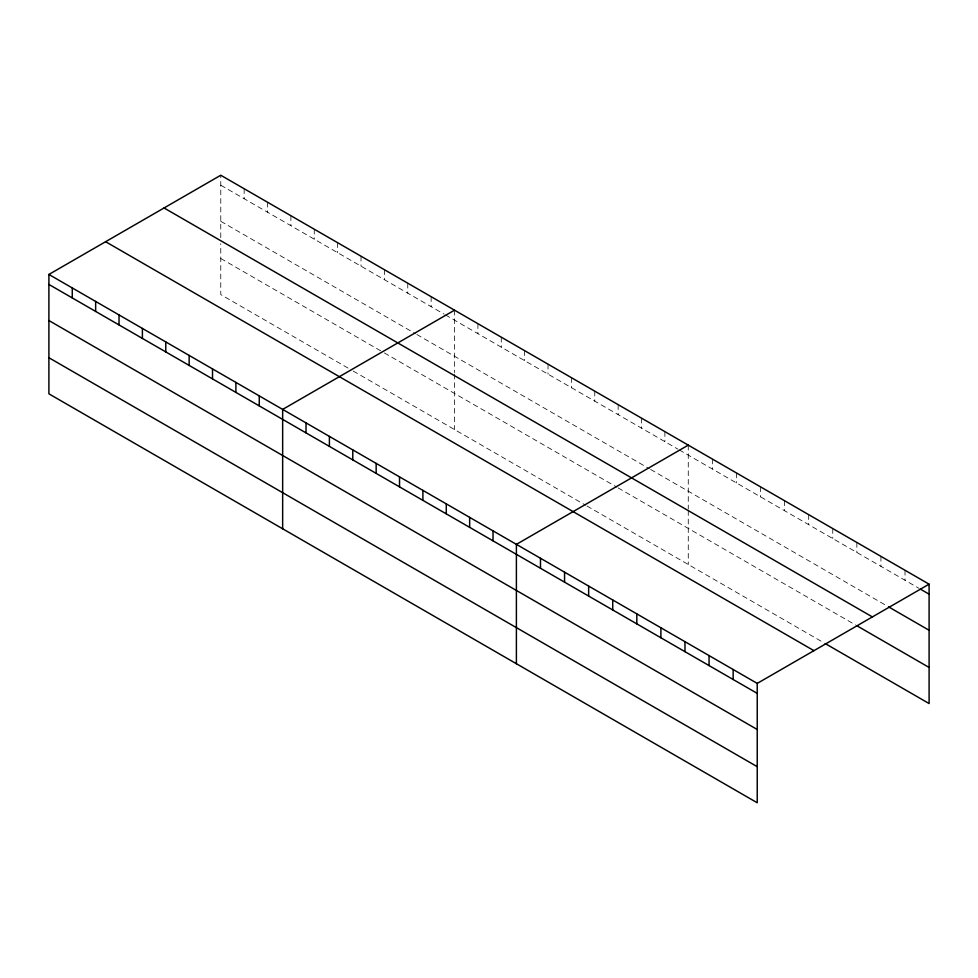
<?xml version="1.0" encoding="UTF-8"?>
<svg xmlns="http://www.w3.org/2000/svg" width="978" height="978" viewBox="0 0 978 978"><rect width="100%" height="100%" fill="white"/><g stroke="black" fill="none" stroke-linecap="round" stroke-linejoin="round"><path stroke-width="0.73" stroke-dasharray="4.89 3.67" d="M220.771 237.666L220.771 175.233M220.771 185.209L444.134 314.17M445.43 314.916L677.876 449.122M679.172 449.868L918.965 588.304M220.771 221.309L415.564 333.767M416.86 334.513L649.306 468.719M650.615 469.477L887.266 606.103M220.771 258.498L383.095 352.214M384.391 352.96L616.849 487.166M618.145 487.912L855.579 625.003M348.034 368.07L220.771 294.598L220.771 243.62M353.229 371.065L585.675 505.271M586.971 506.017L823.892 642.803M905.017 570.272L905.017 580.26M880.933 556.372L880.933 566.348M856.85 542.46L856.85 552.448M832.767 528.56L832.767 538.548M808.684 514.66L808.684 524.636M784.6 500.748L784.6 510.736M760.517 486.848L760.517 496.824M736.434 472.949L736.434 482.924M712.351 459.037L712.351 469.024M688.267 445.137L688.267 509.061M688.267 510.553L688.267 564.502M664.893 431.64L664.893 441.616M641.519 418.144L641.519 428.119M618.145 404.647L618.145 414.635M594.771 391.151L594.771 401.139M571.396 377.655L571.396 387.643M548.022 364.158L548.022 374.146M524.648 350.662L524.648 360.65M501.274 337.178L501.274 347.153M477.9 323.681L477.9 333.657M454.525 310.185L454.525 372.618M454.525 374.109L454.525 429.55M431.139 296.689L431.139 306.664M407.765 283.192L407.765 293.168M384.391 269.696L384.391 279.671M361.016 256.199L361.016 266.187M337.642 242.703L337.642 252.691M314.268 229.207L314.268 239.194M290.894 215.71L290.894 225.698M267.52 202.214L267.52 212.202M244.145 188.717L244.145 198.705"/><path stroke-width="1.47" d="M825.163 643.536L929.1 703.549L929.1 584.172L220.771 175.233L48.9 274.451L48.9 393.828L757.229 802.767L757.229 683.402L48.9 274.451M454.525 310.185L282.654 409.415L282.654 528.78M688.267 445.137L516.396 544.367L516.396 663.732M757.229 683.402L929.1 584.172M920.225 589.037L929.1 594.159M888.537 606.837L929.1 630.26M164.059 207.972L872.388 616.922M856.85 625.737L929.1 667.448M105.612 241.713L813.94 650.663M48.9 284.439L757.229 693.39M48.9 320.539L757.229 729.49M48.9 357.728L757.229 766.679M733.145 669.502L733.145 679.478M709.062 655.602L709.062 665.578M684.979 641.69L684.979 651.678M660.896 627.79L660.896 637.766M636.812 613.891L636.812 623.866M612.729 599.979L612.729 609.966M588.646 586.079L588.646 596.054M564.563 572.167L564.563 582.154M540.479 558.267L540.479 568.255M493.022 530.871L493.022 540.846M469.648 517.374L469.648 527.35M446.274 503.878L446.274 513.853M422.899 490.381L422.899 500.369M399.525 476.885L399.525 486.873M376.151 463.389L376.151 473.376M352.777 449.892L352.777 459.88M329.403 436.396L329.403 446.384M306.028 422.899L306.028 432.887M259.268 395.919L259.268 405.894M235.894 382.422L235.894 392.398M212.519 368.926L212.519 378.902M189.145 355.43L189.145 365.405M165.771 341.933L165.771 351.909M142.397 328.437L142.397 338.425M119.023 314.94L119.023 324.928M95.648 301.444L95.648 311.432M72.274 287.948L72.274 297.935"/></g></svg>
